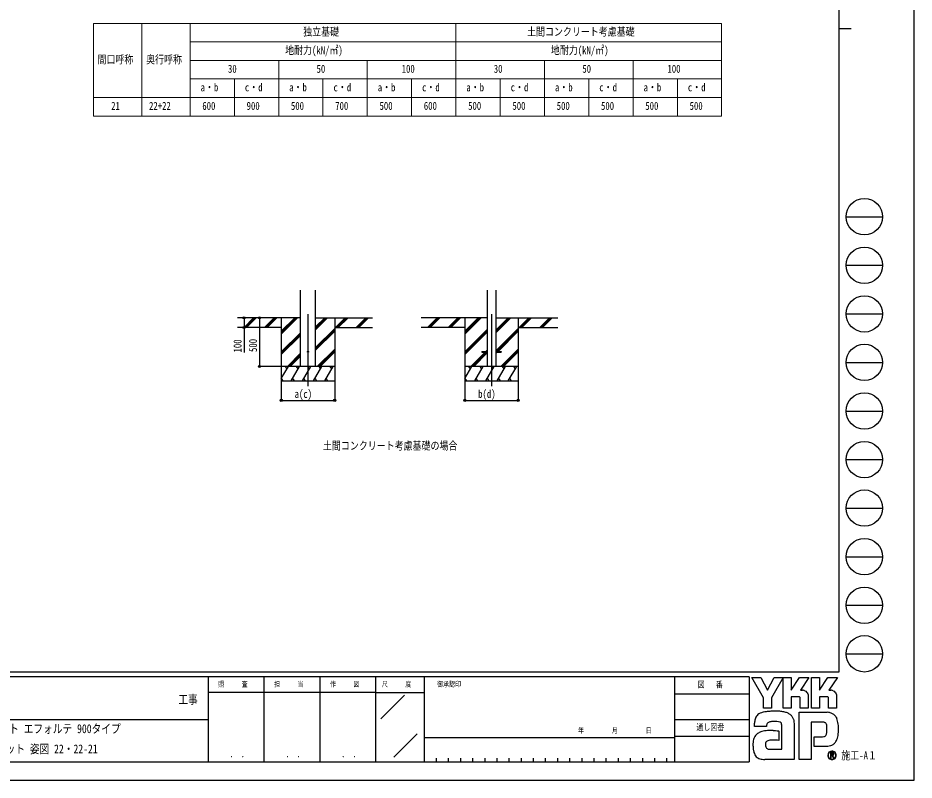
# Model space of a CAD drawing. Units: millimetres, scale not verified. Extents: x -10512 to 10512, y -7425 to 7425.
# Drawn here: x 1278 to 10512, y -7425 to 422 of the extents above; entities that cross this region are included whole.
import ezdxf
from ezdxf.enums import TextEntityAlignment as Align

# ---------------------------------------------------------------- set-up
doc = ezdxf.new("R2010")
doc.units = ezdxf.units.MM
doc.header["$LTSCALE"] = 30
doc.layers.add('0-1_TABLE1', color=7, linetype='Continuous', lineweight=18)
for name, color, linetype in [('0-2_USER1', 3, 'Continuous'), ('0-3_YKK_12', 2, 'Continuous'), ('0-4_YKK_13', 4, 'Continuous'), ('0-5_YKK_A1', 4, 'Continuous'), ('0-6_YKK_D', 6, 'Continuous'), ('0-7_YKK_ZWAK', 7, 'Continuous')]:
    doc.layers.add(name, color=color, linetype=linetype)
doc.styles.add('ＭＳ ゴシック', font='')
doc.styles.get('ＭＳ ゴシック').set_extended_font_data('MS Gothic')

msp = doc.modelspace()

# ---------------------------------------------------------------- linework, layer by layer
at = {"layer": '0-1_TABLE1'}
for p, q in [((2055.6, 366.12), (8529.6, 366.12)), ((2055.6, 366.12), (2055.6, -588.38)), ((2553.6, 366.12), (2553.6, -588.38)), ((3051.6, 366.12), (3051.6, -588.38)), ((5790.6, 366.12), (5790.6, -588.38)), ((3051.6, 175.22), (8529.6, 175.22)), ((3051.6, -15.68), (8529.6, -15.68)), ((3964.6, -15.68), (3964.6, -588.38)), ((4877.6, -15.68), (4877.6, -588.38)), ((6703.6, -15.68), (6703.6, -588.38)), ((7616.6, -15.68), (7616.6, -588.38)), ((3051.6, -206.58), (8529.6, -206.58)), ((3508.1, -206.58), (3508.1, -588.38)), ((4421.1, -206.58), (4421.1, -588.38)), ((5334.1, -206.58), (5334.1, -588.38)), ((6247.1, -206.58), (6247.1, -588.38)), ((7160.1, -206.58), (7160.1, -588.38)), ((8073.1, -206.58), (8073.1, -588.38)), ((2055.6, -397.48), (8529.6, -397.48)), ((2055.6, -588.38), (8529.6, -588.38))]:
    msp.add_line(p, q, dxfattribs=at)
msp.add_lwpolyline([(8529.6, 366.12), (8529.6, -206.58), (8529.6, -588.38)], dxfattribs=at)
at = {"layer": '0-3_YKK_12'}
for p, q in [((4266.75, -2627.22), (4266.75, -3370.54)), ((6158.32, -2627.22), (6158.32, -3370.54))]:
    msp.add_line(p, q, dxfattribs=at)
at = {"layer": '0-4_YKK_13'}
for p, q in [((6058.32, -3010.96), (6058.32, -3019.96)), ((6058.32, -3010.96), (6113.12, -3010.96)), ((6058.32, -3019.96), (6113.12, -3019.96)), ((6203.52, -3010.96), (6258.32, -3010.96)), ((6203.52, -3019.96), (6258.32, -3019.96)), ((6258.32, -3010.96), (6258.32, -3019.96))]:
    msp.add_line(p, q, dxfattribs=at)
msp.add_circle((4266.75, -3015.46), 5, dxfattribs=at)
at = {"layer": '0-5_YKK_A1'}
for p, q in [((4189, -3165.46), (4189, -2380.11)), ((4344.5, -3165.46), (4344.5, -2380.11)), ((6113.12, -2380.11), (6113.12, -3165.46)), ((6203.52, -2380.11), (6203.52, -3165.46)), ((4189, -2665.46), (3540.8, -2665.46)), ((3607.49, -2764.06), (3706.09, -2665.46)), ((3620.23, -2765.46), (3720.23, -2665.46)), ((3634.37, -2765.46), (3734.37, -2665.46)), ((3819.62, -2764.06), (3918.22, -2665.46)), ((3832.36, -2765.46), (3932.36, -2665.46)), ((3846.5, -2765.46), (3946.5, -2665.46)), ((3991.75, -2665.46), (3991.75, -3315.46)), ((3991.75, -2832.34), (4158.64, -2665.46)), ((3991.75, -2818.2), (4144.49, -2665.46)), ((3991.75, -2804.06), (4130.35, -2665.46)), ((4344.5, -2787.96), (4467, -2665.46)), ((4344.5, -2773.82), (4452.86, -2665.46)), ((4344.5, -2759.67), (4438.72, -2665.46)), ((4344.5, -2665.46), (4932.37, -2665.46)), ((4541.75, -2665.46), (4541.75, -3315.46)), ((4550.85, -2765.46), (4650.85, -2665.46)), ((4564.99, -2765.46), (4664.99, -2665.46)), ((4579.13, -2765.46), (4679.14, -2665.46)), ((4762.98, -2765.46), (4862.98, -2665.46)), ((4777.12, -2765.46), (4877.13, -2665.46)), ((4791.27, -2765.46), (4891.27, -2665.46)), ((6113.12, -2665.46), (5432.37, -2665.46)), ((5499.06, -2764.06), (5597.66, -2665.46)), ((5511.8, -2765.46), (5611.8, -2665.46)), ((5525.94, -2765.46), (5625.94, -2665.46)), ((5711.19, -2764.06), (5809.79, -2665.46)), ((5723.93, -2765.46), (5823.93, -2665.46)), ((5738.07, -2765.46), (5838.07, -2665.46)), ((5883.32, -2665.46), (5883.32, -3315.46)), ((5883.32, -2832.34), (6050.21, -2665.46)), ((5883.32, -2818.2), (6036.06, -2665.46)), ((5883.32, -2804.06), (6021.92, -2665.46)), ((6203.52, -2820.51), (6358.57, -2665.46)), ((6203.52, -2806.37), (6344.43, -2665.46)), ((6203.52, -2792.22), (6330.29, -2665.46)), ((6203.52, -2665.46), (6841.53, -2665.46)), ((6433.32, -2665.46), (6433.32, -3315.46)), ((6442.42, -2765.46), (6542.42, -2665.46)), ((6456.56, -2765.46), (6556.56, -2665.46)), ((6470.7, -2765.46), (6570.71, -2665.46)), ((6654.55, -2765.46), (6754.55, -2665.46)), ((6668.69, -2765.46), (6768.7, -2665.46)), ((6682.84, -2765.46), (6782.84, -2665.46)), ((3991.75, -2765.46), (3540.8, -2765.46)), ((4541.75, -2765.46), (4932.37, -2765.46)), ((5883.32, -2765.46), (5432.37, -2765.46)), ((6433.32, -2765.46), (6841.53, -2765.46)), ((3991.75, -3016.19), (4189, -2818.94)), ((3991.75, -3030.33), (4189, -2833.08)), ((3991.75, -3044.47), (4189, -2847.22)), ((4344.5, -2971.8), (4541.75, -2774.56)), ((4344.5, -2985.95), (4541.75, -2788.7)), ((4344.5, -3000.09), (4541.75, -2802.84)), ((5883.32, -3016.19), (6113.12, -2786.39)), ((5883.32, -3030.33), (6113.12, -2800.53)), ((5883.32, -3044.47), (6113.12, -2814.67)), ((6203.52, -3004.35), (6433.32, -2774.56)), ((6211.06, -3010.96), (6433.32, -2788.7)), ((6225.2, -3010.96), (6433.32, -2802.84)), ((4054.61, -3165.46), (4189, -3031.07)), ((4068.75, -3165.46), (4189, -3045.21)), ((4362.98, -3165.46), (4541.75, -2986.69)), ((4377.12, -3165.46), (4541.75, -3000.83)), ((4391.26, -3165.46), (4541.75, -3014.97)), ((5946.18, -3165.46), (6091.68, -3019.96)), ((5960.32, -3165.46), (6105.83, -3019.96)), ((5974.47, -3165.46), (6113.12, -3026.8)), ((6100.68, -3010.96), (6113.12, -2998.52)), ((6203.52, -3032.64), (6216.2, -3019.96)), ((6254.55, -3165.46), (6433.32, -2986.69)), ((6268.69, -3165.46), (6433.32, -3000.83)), ((6282.83, -3165.46), (6433.32, -3014.97)), ((4082.9, -3165.46), (4189, -3059.35)), ((4541.75, -3165.46), (3991.75, -3165.46)), ((3991.75, -3290.91), (4064.18, -3165.46)), ((4049.18, -3191.44), (4034.18, -3165.46)), ((4093.05, -3315.46), (4179.65, -3165.46)), ((4164.65, -3191.44), (4149.65, -3165.46)), ((4208.52, -3315.46), (4295.12, -3165.46)), ((4280.12, -3191.44), (4265.12, -3165.46)), ((4323.99, -3315.46), (4410.59, -3165.46)), ((4395.59, -3191.44), (4380.59, -3165.46)), ((4439.46, -3315.46), (4526.06, -3165.46)), ((4511.06, -3191.44), (4496.06, -3165.46)), ((6433.32, -3165.46), (5883.32, -3165.46)), ((5883.32, -3290.91), (5955.75, -3165.46)), ((5940.75, -3191.44), (5925.75, -3165.46)), ((5984.62, -3315.46), (6071.22, -3165.46)), ((6056.22, -3191.44), (6041.22, -3165.46)), ((6100.09, -3315.46), (6186.69, -3165.46)), ((6171.69, -3191.44), (6156.69, -3165.46)), ((6215.56, -3315.46), (6302.16, -3165.46)), ((6287.16, -3191.44), (6272.16, -3165.46)), ((6331.03, -3315.46), (6417.63, -3165.46)), ((6402.63, -3191.44), (6387.63, -3165.46)), ((3991.75, -3315.46), (4541.75, -3315.46)), ((3992.58, -3289.48), (4007.58, -3315.46)), ((4108.05, -3289.48), (4123.05, -3315.46)), ((4223.52, -3289.48), (4238.52, -3315.46)), ((4338.99, -3289.48), (4353.99, -3315.46)), ((4454.46, -3289.48), (4469.46, -3315.46)), ((5883.32, -3315.46), (6433.32, -3315.46)), ((5884.15, -3289.48), (5899.15, -3315.46)), ((5999.62, -3289.48), (6014.62, -3315.46)), ((6115.09, -3289.48), (6130.09, -3315.46)), ((6230.56, -3289.48), (6245.56, -3315.46)), ((6346.03, -3289.48), (6361.03, -3315.46))]:
    msp.add_line(p, q, dxfattribs=at)
at = {"layer": '0-6_YKK_D'}
for p, q in [((3766.7, -2665.46), (3766.7, -3165.46)), ((3990.75, -3165.46), (3765.7, -3165.46)), ((3991.75, -3315.46), (3991.75, -3516.46)), ((4541.75, -3315.46), (4541.75, -3516.46)), ((5883.32, -3315.46), (5883.32, -3516.46)), ((6433.32, -3315.46), (6433.32, -3516.46)), ((3991.75, -3515.46), (4541.75, -3515.46)), ((5883.32, -3515.46), (6433.32, -3515.46))]:
    msp.add_line(p, q, dxfattribs=at)
msp.add_lwpolyline([(3607.42, -2665.46), (3607.42, -2765.46), (3607.42, -3023.06)], dxfattribs=at)
for centre in [(3607.42, -2665.46), (3766.7, -2665.46), (3607.42, -2765.46), (3766.7, -3165.46), (3991.75, -3515.46), (4541.75, -3515.46), (5883.32, -3515.46), (6433.32, -3515.46)]:
    msp.add_circle(centre, 10.62, dxfattribs=at)
at = {"layer": '0-7_YKK_ZWAK'}
for p, q in [((9737.55, 6937.5), (9737.55, -6312.5)), ((9737.55, 312.5), (9862.55, 312.5)), ((9812.55, -1625), (10187.55, -1625)), ((9812.55, -2125), (10187.55, -2125)), ((9812.55, -2625), (10187.55, -2625)), ((9812.55, -3125), (10187.55, -3125)), ((9812.55, -3625), (10187.55, -3625)), ((9812.55, -4125), (10187.55, -4125)), ((9812.55, -4625), (10187.55, -4625)), ((9812.55, -5125), (10187.55, -5125)), ((9812.55, -5625), (10187.55, -5625)), ((9812.55, -6125), (10187.55, -6125)), ((9737.55, -6312.5), (-9762.45, -6312.5)), ((3237.55, -6362.5), (-12.45, -6362.5)), ((3812.55, -6362.5), (3812.55, -7237.5)), ((4387.55, -6362.5), (4387.55, -7237.5)), ((4962.55, -6362.5), (4962.55, -7237.5)), ((5462.55, -6362.5), (4962.55, -6362.5)), ((8043.8, -6362.5), (5462.55, -6362.5)), ((5462.55, -6362.5), (5462.55, -7237.5)), ((8043.8, -6362.5), (8043.8, -7237.5)), ((8812.55, -6362.5), (8043.8, -6362.5)), ((8812.55, -6362.5), (8812.55, -7237.5)), ((4962.55, -6525), (3237.55, -6525)), ((4962.55, -6525), (5462.55, -6525)), ((5017.76, -6795.73), (5262.59, -6550.9)), ((8043.8, -6537.5), (8812.55, -6537.5)), ((-12.45, -6800), (3237.55, -6800)), ((8043.8, -6800), (8812.55, -6800)), ((5151.68, -7189.97), (5392.23, -6949.42)), ((5462.55, -6987.5), (8043.8, -6987.5)), ((8812.55, -6975), (8043.8, -6975)), ((5587.55, -7200), (5587.55, -7237.5)), ((5712.55, -7200), (5712.55, -7237.5)), ((5837.55, -7200), (5837.55, -7237.5)), ((5962.55, -7200), (5962.55, -7237.5)), ((6087.55, -7200), (6087.55, -7237.5)), ((6212.55, -7200), (6212.55, -7237.5)), ((6337.55, -7200), (6337.55, -7237.5)), ((6462.55, -7200), (6462.55, -7237.5)), ((6587.55, -7200), (6587.55, -7237.5)), ((6712.55, -7200), (6712.55, -7237.5)), ((6837.55, -7200), (6837.55, -7237.5)), ((6962.55, -7200), (6962.55, -7237.5)), ((7087.55, -7200), (7087.55, -7237.5)), ((7212.55, -7200), (7212.55, -7237.5)), ((7337.55, -7200), (7337.55, -7237.5)), ((7462.55, -7200), (7462.55, -7237.5)), ((7587.55, -7200), (7587.55, -7237.5)), ((7712.55, -7200), (7712.55, -7237.5)), ((7837.55, -7200), (7837.55, -7237.5)), ((7962.55, -7200), (7962.55, -7237.5)), ((9697.91, -7139.3), (9697.91, -7139.3)), ((-12.45, -7237.5), (3237.55, -7237.5)), ((3237.55, -7237.5), (4962.55, -7237.5)), ((4962.55, -7237.5), (5462.55, -7237.5)), ((5462.55, -7237.5), (8043.8, -7237.5)), ((8043.8, -7237.5), (8812.55, -7237.5)), ((9666.68, -7209.95), (9666.68, -7209.95))]:
    msp.add_line(p, q, dxfattribs=at)
for points in [[(-10512.5, -7425), (10512.5, -7425), (10512.5, 7425), (-10512.5, 7425)], [(8840.05, -6370), (8932.08, -6370), (9001.18, -6500.25), (9070.1, -6370), (9162.19, -6370), (9044.18, -6579.98), (9044.18, -6685.33), (8960.24, -6685.33), (8960.24, -6577.14)]]:
    msp.add_lwpolyline(points, close=True, dxfattribs=at)
for points in [[(4962.55, -6362.5), (3237.55, -6362.5), (3237.55, -7237.5)], [(9326.37, -6566.52), (9246.92, -6566.52), (9246.92, -6685.24), (9162.29, -6685.24), (9162.29, -6370), (9246.92, -6370), (9246.92, -6498.96), (9330.17, -6370), (9429.6, -6370), (9340.4, -6500.53), (9343.56, -6500.53), (9347.05, -6500.53), (9350.63, -6500.53), (9354.08, -6500.53), (9357.16, -6500.53), (9359.65, -6500.53), (9361.31, -6500.53), (9361.92, -6500.53)], [(9618.78, -6566.52), (9539.42, -6566.52), (9539.42, -6685.33), (9454.74, -6685.33), (9454.74, -6370), (9539.42, -6370), (9539.42, -6498.96), (9622.58, -6370), (9722.01, -6370), (9632.81, -6500.53), (9636, -6500.53), (9639.51, -6500.53), (9643.09, -6500.53), (9646.53, -6500.53), (9649.6, -6500.53), (9652.08, -6500.53), (9653.73, -6500.53), (9654.33, -6500.53)], [(9386.26, -6505.53), (9396.37, -6511.31), (9404.93, -6518.83), (9411.81, -6527.8), (9416.89, -6537.87), (9420.03, -6548.74), (9421.1, -6560.09), (9421.1, -6685.55), (9338.53, -6685.55), (9338.53, -6578.52)], [(9678.7, -6505.53), (9688.84, -6511.31), (9697.44, -6518.83), (9704.35, -6527.8), (9709.46, -6537.87), (9712.62, -6548.74), (9713.7, -6560.09), (9713.7, -6685.33), (9630.93, -6685.33), (9630.93, -6578.52)], [(9572.17, -6828.77), (9452.98, -6828.77), (9452.98, -7212.5), (9328.08, -7212.5), (9328.08, -6726.98), (9618.38, -6726.98)], [(9011.99, -6830.78), (9006.18, -6834.05), (9001.65, -6838.04), (8998.22, -6842.71), (8995.73, -6847.99), (8994.01, -6853.83), (8992.9, -6860.17), (8992.23, -6866.97), (8991.82, -6874.17), (8866.86, -6874.47), (8867.23, -6857.38), (8867.92, -6838.18)], [(9269.27, -6797.91), (9272.82, -6812.25), (9274.83, -6827.61), (9275.46, -6843.97), (9275.46, -7212.5), (8973.88, -7212.5)], [(9059.87, -6913.82), (9083.52, -6915.38), (9102.11, -6917.46), (9114.28, -6919.42), (9118.63, -6920.58), (9118.63, -7016.18), (9104.81, -7014.72), (9089.64, -7013.9), (9074.12, -7013.58), (9059.22, -7013.63), (9045.92, -7013.91), (9035.21, -7014.27), (9028.06, -7014.59), (9025.46, -7014.73), (9014.66, -7016.71), (9005.34, -7019.8), (8997.51, -7024.03), (8991.17, -7029.42), (8986.32, -7035.99), (8982.96, -7043.76), (8981.09, -7052.75), (8980.71, -7062.98), (8981.91, -7074.22), (8984.29, -7083.52), (8987.73, -7091.04), (8992.07, -7096.97), (8997.15, -7101.49), (9002.83, -7104.76), (9008.97, -7106.98), (9015.4, -7108.31), (9148.16, -7108.31), (9148.16, -6862.68), (9148.19, -6857.81), (9147.94, -6853.05), (9147.32, -6848.47), (9146.25, -6844.12), (9144.66, -6840.06), (9142.46, -6836.37), (9139.59, -6833.1), (9135.97, -6830.31)], [(9135.97, -6830.31), (9128.18, -6827.25), (9115.73, -6824.67), (9099.85, -6822.75), (9081.77, -6821.74), (9062.71, -6821.82), (9043.91, -6823.21)], [(9696.78, -6761.28), (9704.93, -6771.56), (9711.03, -6781.52), (9715.29, -6790.54)], [(9614.57, -6902.49), (9614.41, -6886.58), (9613.65, -6872.24), (9611.86, -6859.66), (9608.59, -6848.98)], [(9686.41, -7052.43), (9674.87, -7061.39), (9662.86, -7068.44), (9650.46, -7073.7), (9637.75, -7077.3), (9624.84, -7079.36), (9611.8, -7080.02), (9483.4, -7080.02), (9483.4, -6979.16), (9555.8, -6979.16), (9569.15, -6978.97), (9580.89, -6977.83), (9590.97, -6974.88)], [(9686.52, -7156.49), (9686.45, -7155.03), (9686.27, -7153.62), (9685.97, -7152.26), (9685.55, -7150.97), (9685.01, -7149.75), (9684.35, -7148.59), (9683.58, -7147.52), (9682.7, -7146.53), (9681.54, -7145.51), (9680.26, -7144.62), (9678.85, -7143.86), (9677.33, -7143.23), (9675.7, -7142.74), (9673.96, -7142.39), (9672.12, -7142.18), (9670.19, -7142.11), (9651.25, -7142.11), (9651.25, -7197.85), (9656.97, -7197.85), (9656.97, -7147.79), (9670.19, -7147.79), (9671.56, -7147.84), (9672.84, -7147.97), (9674.04, -7148.19), (9675.16, -7148.5), (9676.18, -7148.89), (9677.11, -7149.36), (9677.94, -7149.92), (9678.66, -7150.56)], [(9680.9, -7156.49), (9680.55, -7159.17), (9679.59, -7161.28), (9678.15, -7162.89), (9676.37, -7164.06), (9674.36, -7164.86), (9672.26, -7165.35), (9670.21, -7165.6), (9668.32, -7165.67), (9663.36, -7165.67), (9665.86, -7169.92), (9682.23, -7198.04), (9688.78, -7198.04), (9673, -7170.98), (9674.48, -7170.68), (9675.89, -7170.31), (9677.23, -7169.86), (9678.49, -7169.33), (9679.67, -7168.72), (9680.77, -7168.04), (9681.78, -7167.28), (9682.7, -7166.44)]]:
    msp.add_lwpolyline(points, dxfattribs=at)
for centre in [(10000.05, -1625), (10000.05, -2125), (10000.05, -2625), (10000.05, -3125), (10000.05, -3625), (10000.05, -4125), (10000.05, -4625), (10000.05, -5125), (10000.05, -5625), (10000.05, -6125)]:
    msp.add_circle(centre, 187.5, dxfattribs=at)
for centre, radius, start, end in [((9362.04, -6562.97), 62.44, 78.26798, 90.11215), ((9362.93, -6558.43), 57.81, 66.19963, 78.22058), ((9654.45, -6563.08), 62.55, 78.27851, 90.10826), ((9655.31, -6558.7), 58.09, 66.2483, 78.23226), ((9326.81, -6578.23), 11.72, 358.57817, 92.1683), ((9619.27, -6578.18), 11.67, 358.29941, 92.43455), ((8974.29, -6839.36), 113.2, 108.37421, 122.42809), ((8993.23, -6906.73), 183.13, 100.93159, 107.35499), ((9055.13, -7207.04), 489.75, 97.86054, 101.37938), ((9084.19, -7408.95), 693.73, 94.90201, 97.9576), ((9086.17, -7425.11), 710, 91.6169, 94.94971), ((9083.42, -7310.15), 595.01, 87.51794, 91.66439), ((9091.15, -7144.44), 429.12, 81.92631, 87.59083), ((9113.97, -6988.08), 271.1, 73.67137, 82.05943), ((9147.82, -6874.79), 152.88, 60.60528, 73.9085), ((9613.64, -6860.53), 133.64, 78.73198, 87.96551), ((9617.56, -6840.49), 113.22, 69.03034, 78.69541), ((9621.21, -6830.75), 102.82, 59.39484, 68.9885), ((9094.51, -6851.15), 226.96, 171.55622, 176.72493), ((9017.6, -6839.67), 149.2, 163.48385, 171.57982), ((8979.01, -6828.22), 108.95, 152.2125, 163.4865), ((8962.34, -6819.6), 90.18, 138.03852, 152.12015), ((8962.33, -6820.02), 90.45, 122.60463, 137.83438), ((9044.98, -6909.07), 84.96, 102.4979, 112.84632), ((9061.41, -6979.98), 157.75, 96.37207, 102.75341), ((9161.67, -6847.16), 122.01, 52.17347, 59.90542), ((9174.06, -6831.12), 101.74, 43.55042, 52.14561), ((9180.89, -6824.52), 92.24, 34.48659, 43.50182), ((9180.94, -6824.38), 92.12, 25.58915, 34.43128), ((9172.74, -6828.22), 101.17, 17.43089, 25.54591), ((9572.85, -6890.03), 61.26, 77.94572, 90.63794), ((9578.18, -6865.04), 35.72, 60.20991, 77.92418), ((9622.9, -6827.78), 99.4, 50.3012, 59.3616), ((9622.28, -6828.48), 100.33, 42.05209, 50.28551), ((9572.73, -6857.03), 157.3, 14.76267, 25.00486), ((9476.25, -6883.32), 257.3, 7.9139, 14.95041), ((8992.48, -7094.75), 176.17, 106.61303, 112.59024), ((9017.56, -7179.03), 264.11, 99.87193, 106.59825), ((9031.61, -7258.18), 344.49, 94.78469, 99.91711), ((9038.45, -7336.93), 423.53, 90.80099, 94.81812), ((9039.49, -7395.56), 482.18, 87.57779, 90.82714), ((9581.63, -6858.55), 28.37, 39.8078, 59.75378), ((9576.78, -6862.26), 34.47, 22.65544, 39.38165), ((9330.51, -6903.94), 284.06, 355.2339, 0.29193), ((9379.89, -6897.34), 354.67, 2.54376, 8.01251), ((9340.42, -6901.25), 394.19, 352.8937, 357.82206), ((9324.66, -6900.24), 409.98, 357.76419, 2.60674), ((9022.45, -7051.74), 170.01, 164.97537, 174.56739), ((8981.14, -7040.72), 127.26, 153.89178, 164.94341), ((8962.32, -7031.67), 106.37, 142.04688, 153.80771), ((8958.69, -7029.07), 101.91, 130.60221, 141.94427), ((8964.69, -7036.28), 111.29, 120.60724, 130.53081), ((8976.54, -7056.43), 134.67, 112.58838, 120.58162), ((9579.3, -6948.57), 28.78, 293.91672, 314.09376), ((9575.37, -6945.11), 34, 314.78099, 333.92928), ((9550.12, -6932.85), 62.07, 334.00676, 347.34989), ((9481.24, -6916.9), 132.77, 347.14308, 355.40008), ((9625.9, -6973.56), 98.37, 326.23251, 339.61931), ((9533.51, -6937.79), 197.44, 339.22498, 347.31457), ((9422.87, -6911.98), 311.04, 347.15166, 352.97565), ((9095.33, -7058.72), 243.22, 174.55588, 182.47272), ((9231.24, -7056.58), 379.12, 181.90948, 187.89042), ((9071.73, -7079.01), 218.04, 187.80471, 196.36971), ((9603.07, -6958.47), 125.59, 311.57033, 318.66243), ((9588.53, -6945.72), 144.93, 318.67367, 325.29112), ((8987.51, -7103.89), 130.22, 196.3102, 208.20993), ((8950.84, -7123.41), 88.68, 208.29777, 223.35561), ((8942.57, -7130.69), 77.67, 223.64205, 239.63663), ((8949.43, -7118.2), 91.91, 239.8785, 253.65355), ((9666.75, -7170.47), 44.1, 90.09157, 179.92363), ((9666.49, -7170.52), 43.83, 179.86065, 225.14399), ((9666.48, -7170.33), 39.22, 134.8007, 180.12175), ((9666.32, -7170.58), 39.06, 179.75513, 225.29722), ((9666.7, -7170.53), 43.98, 224.94536, 269.98445), ((9666.59, -7170.11), 39.14, 89.86602, 135.149), ((9666.61, -7170.94), 39.01, 224.62822, 270.10973), ((9666.75, -7170.39), 44.02, 44.93442, 90.08536), ((9666.76, -7170.41), 39.44, 45.03108, 90.11509), ((9666.62, -7170.35), 39.6, 270.09072, 359.90926), ((9666.69, -7170.31), 44.2, 269.98802, 314.93777), ((9672.52, -7156.26), 8.38, 358.3894, 42.86139), ((9672.69, -7156.89), 13.84, 316.37674, 1.6565), ((9666.79, -7170.42), 39.43, 0.00643, 45.07115), ((9667.1, -7170.25), 43.68, 359.78949, 45.13288), ((9666.99, -7170.6), 43.78, 314.92572, 0.23508), ((8962, -7075.02), 136.89, 253.69102, 263.74909), ((8972.65, -6980.24), 232.26, 263.68487, 270.30455)]:
    msp.add_arc(centre, radius, start, end, dxfattribs=at)

# ---------------------------------------------------------------- texts
at = {"layer": '0-1_TABLE1', "style": 'ＭＳ ゴシック', "width": 0.8}
for s, p in [('独立基礎', (4217.1, 214.42)), ('土間コンクリート考慮基礎', (6524.1, 214.42)), ('地耐力(kN/㎡)', (4031.1, 23.52)), ('地耐力(kN/㎡)', (6770.1, 23.52)), ('間口呼称', (2097.6, -71.93)), ('奥行呼称', (2598.6, -71.93)), ('30', (3442.1, -167.38)), ('50', (4355.1, -167.38)), ('100', (5232.1, -167.38)), ('30', (6181.1, -167.38)), ('50', (7094.1, -167.38)), ('100', (7971.1, -167.38)), ('a・b', (3159.85, -358.28)), ('c・d', (3616.35, -358.28)), ('a・b', (4072.85, -358.28)), ('c・d', (4529.35, -358.28)), ('a・b', (4985.85, -358.28)), ('c・d', (5442.35, -358.28)), ('a・b', (5898.85, -358.28)), ('c・d', (6355.35, -358.28)), ('a・b', (6811.85, -358.28)), ('c・d', (7268.35, -358.28)), ('a・b', (7724.85, -358.28)), ('c・d', (8181.35, -358.28)), ('21', (2238.6, -549.18)), ('22+22', (2628.6, -549.18)), ('600', (3177.85, -549.18)), ('900', (3634.35, -549.18)), ('500', (4090.85, -549.18)), ('700', (4547.35, -549.18)), ('500', (5003.85, -549.18)), ('600', (5460.35, -549.18)), ('500', (5916.85, -549.18)), ('500', (6373.35, -549.18)), ('500', (6829.85, -549.18)), ('500', (7286.35, -549.18)), ('500', (7742.85, -549.18)), ('500', (8199.35, -549.18))]:
    msp.add_text(s, height=82.48, dxfattribs=at).set_placement(p, align=Align.BOTTOM_LEFT)
at = {"layer": '0-2_USER1', "style": 'ＭＳ ゴシック', "width": 0.8}
for s, height, p in [('土間コンクリート考慮基礎の場合', 82.48, (4420.87, -4048.32)), ('サイクルポート エフォルテ 900タイプ', 91.64, (587.3, -6969.36)), ('2連結セット 姿図 22・22-21', 91.64, (800.63, -7177.69))]:
    msp.add_text(s, height=height, dxfattribs=at).set_placement(p, align=Align.BOTTOM_LEFT)
at = {"layer": '0-6_YKK_D', "style": 'ＭＳ ゴシック', "width": 0.8}
for s, p in [('100', (3606.62, -3022.26)), ('500', (3765.9, -3017.46))]:
    msp.add_text(s, height=82.48, rotation=90, dxfattribs=at).set_placement(p, align=Align.BOTTOM_LEFT)
for s, p in [('a(c)', (4128.75, -3514.66)), ('b(d)', (6020.32, -3514.66))]:
    msp.add_text(s, height=82.48, dxfattribs=at).set_placement(p, align=Align.BOTTOM_LEFT)
at = {"layer": '0-7_YKK_ZWAK', "style": 'ＭＳ ゴシック', "width": 0.8}
for s, height, p in [('照     査', 54.99, (3341.05, -6481.25)), ('担     当', 54.99, (3918.05, -6481.25)), ('作     図', 54.99, (4493.05, -6481.25)), ('尺     度', 54.99, (5028.55, -6481.25)), ('御承認印', 54.99, (5597.85, -6481.25)), ('図\u3000 番', 64.15, (8283.51, -6493.75)), ('工事', 91.64, (2930.83, -6668.66)), ('年        月        日', 54.99, (7049.77, -6958.04)), ('通し図番', 64.15, (8269.51, -6931.25)), ('． ．', 64.79, (3462.5, -7210.88)), ('． ．', 64.79, (4037.5, -7210.88)), ('． ．', 64.79, (4612.5, -7210.88)), ('施工-A１', 82.48, (9762.55, -7237.5))]:
    msp.add_text(s, height=height, dxfattribs=at).set_placement(p, align=Align.BOTTOM_LEFT)

doc.saveas('drawing.dxf')
